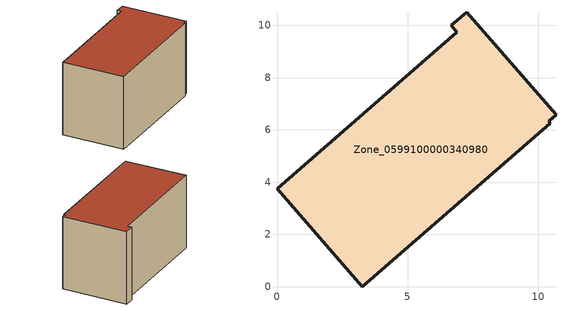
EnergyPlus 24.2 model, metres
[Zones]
Zone_0599100000340980
 floor ground (C_G): 6.89,9.74 6.67,10 7.27,10.5 10.68,6.58 10.4,6.34 10.47,6.25 3.26,0 0,3.74 z0
 wall outside (C_F): 10.68,6.58 7.27,10.5 6.67,10 6.89,9.74 0,3.74 3.26,0 10.47,6.25 10.4,6.34 10.68,6.58 z0:5.86
 roof outside (C_R): 3.26,0 10.47,6.25 10.4,6.34 10.68,6.58 7.27,10.5 6.67,10 6.89,9.74 0,3.74 z5.86
[BUILDING]
Pand.0599100000340980: North Axis=0; Terrain=City; Loads Convergence Tolerance Value=0.04; Temperature Convergence Tolerance Value=0.4; Solar Distribution=FullExterior; Maximum Number of Warmup Days=25; Minimum Number of Warmup Days=1
[Site:Location]
Rotterdam.The.Hague.AP_ZH_NLD Design_Conditions: Latitude=51.96; Longitude=4.45; Time Zone=1; Elevation=-4.5
[SITE:GROUNDTEMPERATURE:BUILDINGSURFACE]
18, 18, 18, 18, 18, 18, 18, 18, 18, 18, 18, 18
[MATERIAL] Thermal Absorptance=0.9; Solar Absorptance=0.7; Visible Absorptance=0.7
Name | Roughness | Thickness | Conductivity | Density | Specific Heat
G.TI.1992-2005 | MediumSmooth | 0.15 | 0.06 | 540 | 1210
F.TI.1992-2005 | Rough | 0.3 | 0.12 | 1920 | 840
R.TI.1992-2005 | MediumRough | 0.2 | 0.08 | 1500 | 1000
[CONSTRUCTION]
C_G: G.TI.1992-2005
C_F: F.TI.1992-2005
C_R: R.TI.1992-2005
[ZONE]
Zone_0599100000340980: Type=1; Multiplier=1; Ceiling Height=Autocalculate; Volume=Autocalculate; Floor Area=autocalculate; Part of Total Floor Area=Yes
[ZONEINFILTRATION:DESIGNFLOWRATE]
Infil_Zone_0599100000340980: Zone or ZoneList or Space or SpaceList=Zone_0599100000340980; Schedule=AlwaysOn; Design Flow Rate Calculation Method=Flow/Area; Flow Rate per Floor Area=0.0015; Constant Term Coefficient=1; Temperature Term Coefficient=0; Velocity Term Coefficient=0; Velocity Squared Term Coefficient=0
[HVACTEMPLATE:ZONE:IDEALLOADSAIRSYSTEM]
Zone_0599100000340980: Maximum Heating Supply Air Temperature=50; Minimum Cooling Supply Air Temperature=13; Maximum Heating Supply Air Humidity Ratio=0.0156; Minimum Cooling Supply Air Humidity Ratio=0.0077; Heating Limit=NoLimit; Cooling Limit=NoLimit; Dehumidification Control Type=ConstantSensibleHeatRatio; Cooling Sensible Heat Ratio=0.7; Dehumidification Setpoint=60; Humidification Control Type=None; Humidification Setpoint=30; Outdoor Air Method=None; Outdoor Air Flow Rate per Person=0.00944; Outdoor Air Flow Rate per Zone Floor Area=0; Outdoor Air Flow Rate per Zone=0; Demand Controlled Ventilation Type=None; Outdoor Air Economizer Type=NoEconomizer; Heat Recovery Type=None; Sensible Heat Recovery Effectiveness=0.7; Latent Heat Recovery Effectiveness=0.65
[ZONECONTROL:THERMOSTAT]
ThermostatControl_Zone_0599100000340980: Zone or ZoneList=Zone_0599100000340980; Control Type Schedule=DualSetpointControlType; Control 1=Thermostat_Zone_0599100000340980; Temperature Difference Between Cutout And Setpoint=0
[THERMOSTATSETPOINT:DUALSETPOINT]
Thermostat_Zone_0599100000340980: Heating Setpoint Temperature Schedule=HeatingSetpoint_Zone_0599100000340980; Cooling Setpoint Temperature Schedule=CoolingSetpoint_Zone_0599100000340980
[SCHEDULE:COMPACT]
HeatingSetpoint_Zone_0599100000340980: Through: 12/31, For: AllDays, Until: 24:00, 21
CoolingSetpoint_Zone_0599100000340980: Through: 12/31, For: AllDays, Until: 24:00, 24
DualSetpointControlType: Through: 12/31, For: AllDays, Until: 24:00, 4
AlwaysOn: Through: 12/31, For: AllDays, Until: 24:00, 1
